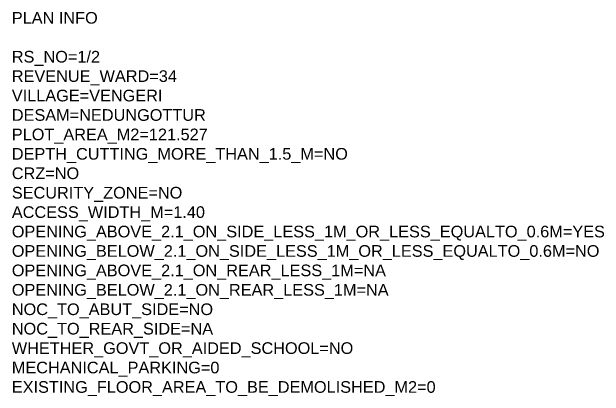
# Model space of a CAD drawing. Header units: metres. Extents: x 1446 to 1737, y 225 to 349.
# Drawn here: x 1546.8 to 1737.4, y 225.3 to 348.9 of the extents above; entities that cross this region are included whole.
import ezdxf

# ---------------------------------------------------------------- set-up
doc = ezdxf.new("R2010")
doc.units = ezdxf.units.M
doc.header["$MEASUREMENT"] = 0
doc.layers.add('PLAN_INFO', color=1, linetype='Continuous', plot=False)
doc.styles.get("Standard").update_dxf_attribs({"font": 'arial.ttf'})

msp = doc.modelspace()

# ---------------------------------------------------------------- texts
at = {"layer": 'PLAN_INFO', "insert": (1546.785, 348.871), "char_height": 3.75, "width": 299.50258, "attachment_point": 1}
msp.add_mtext('\\A1;PLAN INFO\\P\\PRS_NO=1/2\\PREVENUE_WARD=34\\PVILLAGE=VENGERI\\PDESAM=NEDUNGOTTUR\\PPLOT_AREA_M2=121.527\\PDEPTH_CUTTING_MORE_THAN_1.5_M=NO\\PCRZ=NO\\PSECURITY_ZONE=NO\\PACCESS_WIDTH_M=1.40\\POPENING_ABOVE_2.1_ON_SIDE_LESS_1M_OR_LESS_EQUALTO_0.6M=YES\\POPENING_BELOW_2.1_ON_SIDE_LESS_1M_OR_LESS_EQUALTO_0.6M=NO\\POPENING_ABOVE_2.1_ON_REAR_LESS_1M=NA\\POPENING_BELOW_2.1_ON_REAR_LESS_1M=NA\\PNOC_TO_ABUT_SIDE=NO\\PNOC_TO_REAR_SIDE=NA\\PWHETHER_GOVT_OR_AIDED_SCHOOL=NO\\PMECHANICAL_PARKING=0\\PEXISTING_FLOOR_AREA_TO_BE_DEMOLISHED_M2=0', dxfattribs=at)

doc.saveas('drawing.dxf')
